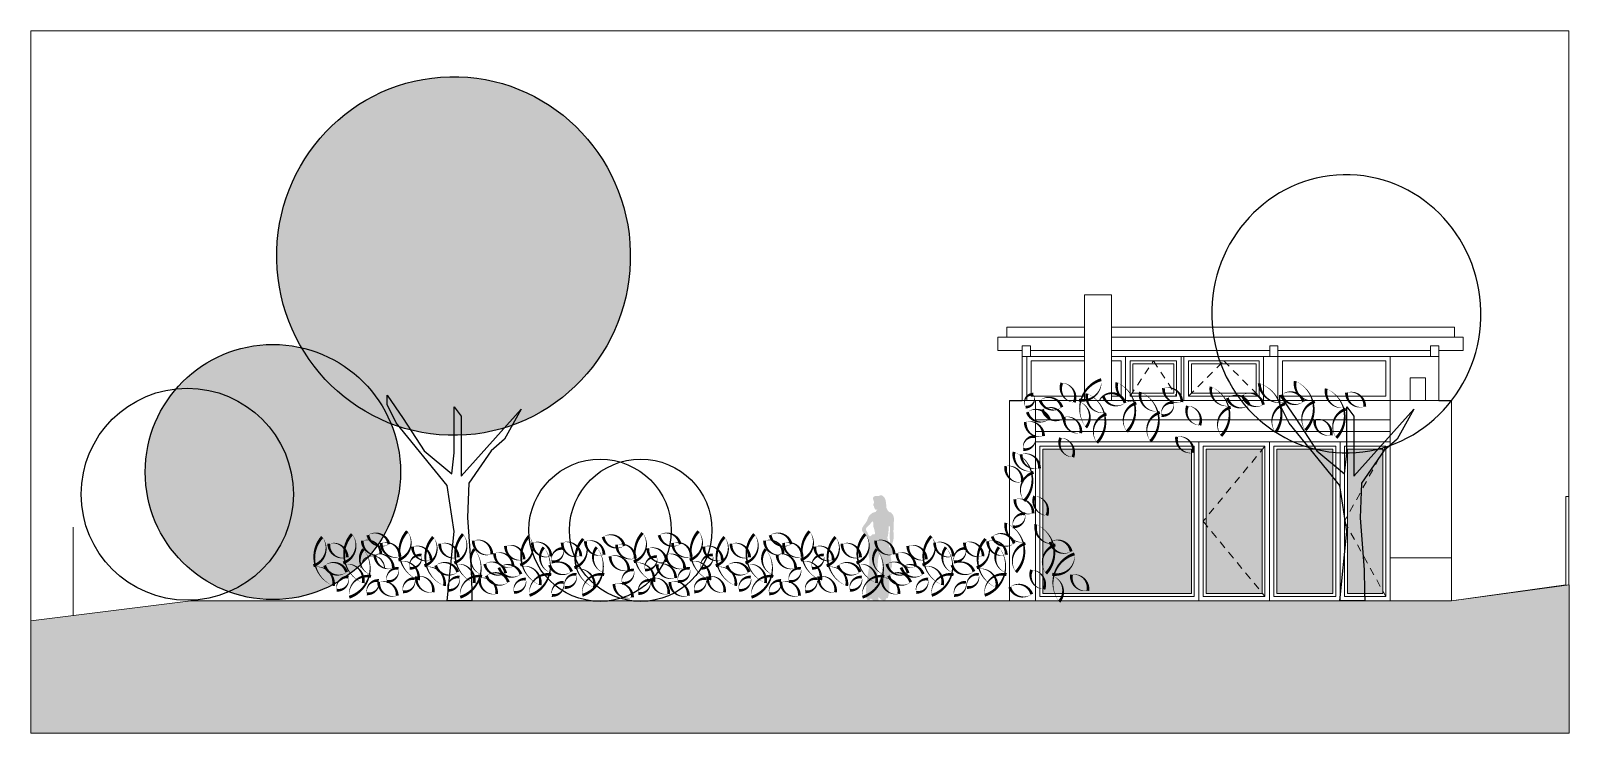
# Model space of a CAD drawing. Header units: metres. Extents: x -183 to 1639, y -350 to 198.
# Drawn here: x 512.44 to 538.56, y -162.21 to -150.28 of the extents above; entities that cross this region are included whole.
import ezdxf

# ---------------------------------------------------------------- set-up
doc = ezdxf.new("R2010")
doc.units = ezdxf.units.M
doc.header["$MEASUREMENT"] = 0
doc.header["$XCLIPFRAME"] = 2
doc.linetypes.add('DASHED', pattern=[19.05, 12.7, -6.35])
doc.layers.add('FLOATINGWINDOWS', color=2, linetype='Continuous', plot=False)
for name, color, linetype in [('okna', 4, 'Continuous'), ('panely', 4, 'Continuous'), ('pohled', 4, 'Continuous'), ('SRAFA', 251, 'Continuous'), ('stafaz', 254, 'Continuous'), ('zariz.predmety', 203, 'Continuous'), ('ZDIVO', 1, 'Continuous')]:
    doc.layers.add(name, color=color, linetype=linetype)
picture_1 = doc.add_image_def('image3.jpg', size_in_pixel=(500, 333))

msp = doc.modelspace()

# ---------------------------------------------------------------- hatches: boundary and pattern name
at = {"layer": 'SRAFA', "linetype": 'Continuous', "lineweight": 0}
for color, points in [(254, [(532.143, -157.385), (529.623, -157.385), (529.623, -159.835), (532.143, -159.835)]), (254, [(533.343, -157.385), (532.393, -157.385), (532.393, -159.835), (533.343, -159.835)]), (254, [(534.543, -157.385), (533.593, -157.385), (533.593, -159.835), (534.543, -159.835)]), (254, [(535.393, -157.385), (534.793, -157.385), (534.793, -159.835), (535.393, -159.835)]), (256, [(538.558, -159.69), (538.558, -162.21), (512.441, -162.21), (512.441, -160.3), (515.158, -159.96), (536.558, -159.96)])]:
    msp.add_hatch(color=color, dxfattribs=at).paths.add_polyline_path(points)
at = {"layer": 'stafaz', "linetype": 'Continuous', "ltscale": 0.001}
h = msp.add_hatch(color=256, dxfattribs=at)
h.paths.add_polyline_path([(526.664, -159.016), (526.667, -159.002), (526.677, -158.986), (526.683, -158.971), (526.687, -158.959), (526.674, -158.947), (526.667, -158.937), (526.662, -158.92), (526.662, -158.907), (526.663, -158.895), (526.648, -158.887), (526.637, -158.875), (526.626, -158.862), (526.615, -158.852), (526.605, -158.842), (526.593, -158.827), (526.582, -158.814), (526.571, -158.798), (526.564, -158.787), (526.558, -158.777), (526.552, -158.767), (526.55, -158.754), (526.55, -158.743), (526.553, -158.733), (526.558, -158.722), (526.561, -158.712), (526.567, -158.702), (526.574, -158.691), (526.583, -158.677), (526.592, -158.666), (526.603, -158.653), (526.611, -158.641), (526.618, -158.63), (526.627, -158.617), (526.634, -158.603), (526.639, -158.593), (526.645, -158.578), (526.65, -158.567), (526.655, -158.554), (526.659, -158.542), (526.666, -158.531), (526.672, -158.52), (526.681, -158.508), (526.693, -158.495), (526.705, -158.486), (526.72, -158.473), (526.733, -158.465), (526.743, -158.461), (526.754, -158.459), (526.764, -158.456), (526.774, -158.453), (526.786, -158.448), (526.793, -158.434), (526.793, -158.424), (526.806, -158.422), (526.813, -158.411), (526.799, -158.41), (526.789, -158.41), (526.778, -158.409), (526.769, -158.399), (526.765, -158.385), (526.758, -158.371), (526.755, -158.359), (526.752, -158.349), (526.744, -158.337), (526.744, -158.327), (526.746, -158.317), (526.751, -158.306), (526.755, -158.295), (526.757, -158.285), (526.745, -158.25), (526.742, -158.238), (526.74, -158.225), (526.74, -158.214), (526.742, -158.204), (526.749, -158.192), (526.76, -158.186), (526.772, -158.183), (526.784, -158.18), (526.798, -158.18), (526.811, -158.18), (526.823, -158.179), (526.834, -158.179), (526.846, -158.174), (526.859, -158.171), (526.874, -158.168), (526.89, -158.171), (526.907, -158.181), (526.918, -158.191), (526.932, -158.205), (526.938, -158.215), (526.946, -158.232), (526.95, -158.244), (526.954, -158.258), (526.956, -158.272), (526.958, -158.285), (526.96, -158.296), (526.961, -158.311), (526.963, -158.327), (526.963, -158.34), (526.964, -158.357), (526.965, -158.372), (526.969, -158.385), (526.974, -158.398), (526.98, -158.411), (526.987, -158.422), (526.996, -158.434), (527.005, -158.444), (527.019, -158.454), (527.034, -158.457), (527.044, -158.461), (527.056, -158.47), (527.057, -158.481), (527.069, -158.489), (527.08, -158.504), (527.085, -158.52), (527.09, -158.534), (527.093, -158.55), (527.096, -158.563), (527.097, -158.576), (527.098, -158.59), (527.095, -158.602), (527.093, -158.612), (527.091, -158.624), (527.09, -158.64), (527.09, -158.654), (527.09, -158.667), (527.09, -158.678), (527.09, -158.689), (527.09, -158.699), (527.09, -158.711), (527.09, -158.728), (527.09, -158.742), (527.087, -158.753), (527.085, -158.766), (527.085, -158.777), (527.085, -158.79), (527.087, -158.802), (527.087, -158.818), (527.089, -158.836), (527.091, -158.847), (527.091, -158.859), (527.091, -158.875), (527.089, -158.893), (527.087, -158.907), (527.085, -158.922), (527.082, -158.934), (527.078, -158.949), (527.075, -158.963), (527.071, -158.975), (527.068, -158.989), (527.065, -159), (527.064, -159.011), (527.059, -159.025), (527.056, -159.036), (527.055, -159.052), (527.055, -159.068), (527.059, -159.078), (527.064, -159.088), (527.069, -159.104), (527.073, -159.117), (527.075, -159.127), (527.07, -159.142), (527.06, -159.158), (527.048, -159.17), (527.038, -159.179), (527.038, -159.193), (527.039, -159.208), (527.039, -159.218), (527.042, -159.233), (527.045, -159.254), (527.048, -159.267), (527.049, -159.277), (527.053, -159.292), (527.056, -159.309), (527.059, -159.331), (527.06, -159.343), (527.061, -159.355), (527.061, -159.366), (527.061, -159.377), (527.058, -159.387), (527.05, -159.404), (527.044, -159.424), (527.04, -159.451), (527.038, -159.464), (527.037, -159.477), (527.036, -159.487), (527.033, -159.498), (527.031, -159.518), (527.029, -159.53), (527.027, -159.544), (527.026, -159.557), (527.024, -159.57), (527.023, -159.581), (527.022, -159.592), (527.02, -159.603), (527.019, -159.613), (527.017, -159.635), (527.018, -159.66), (527.018, -159.674), (527.018, -159.684), (527.018, -159.697), (527.017, -159.711), (527.017, -159.729), (527.016, -159.743), (527.016, -159.754), (527.015, -159.765), (527.014, -159.776), (527.013, -159.788), (527.012, -159.8), (527.012, -159.813), (527.01, -159.832), (527.006, -159.853), (527.004, -159.863), (527, -159.877), (526.996, -159.89), (526.992, -159.91), (526.982, -159.916), (526.971, -159.921), (526.96, -159.92), (526.957, -159.934), (526.95, -159.948), (526.936, -159.954), (526.917, -159.954), (526.906, -159.951), (526.896, -159.948), (526.878, -159.942), (526.865, -159.931), (526.854, -159.918), (526.842, -159.904), (526.831, -159.898), (526.831, -159.91), (526.831, -159.921), (526.829, -159.933), (526.832, -159.943), (526.832, -159.954), (526.82, -159.958), (526.808, -159.958), (526.797, -159.958), (526.784, -159.956), (526.773, -159.955), (526.758, -159.954), (526.743, -159.953), (526.732, -159.945), (526.721, -159.934), (526.707, -159.926), (526.695, -159.926), (526.684, -159.934), (526.681, -159.946), (526.67, -159.947), (526.654, -159.947), (526.644, -159.946), (526.637, -159.935), (526.637, -159.924), (526.624, -159.918), (526.618, -159.906), (526.619, -159.889), (526.619, -159.873), (526.619, -159.86), (526.619, -159.849), (526.62, -159.83), (526.622, -159.816), (526.622, -159.805), (526.622, -159.794), (526.621, -159.772), (526.62, -159.757), (526.623, -159.738), (526.625, -159.72), (526.625, -159.709), (526.625, -159.695), (526.629, -159.674), (526.632, -159.663), (526.636, -159.647), (526.637, -159.632), (526.637, -159.618), (526.638, -159.608), (526.639, -159.598), (526.639, -159.576), (526.64, -159.564), (526.642, -159.552), (526.646, -159.534), (526.65, -159.513), (526.652, -159.502), (526.654, -159.491), (526.656, -159.481), (526.661, -159.46), (526.662, -159.448), (526.664, -159.437), (526.667, -159.426), (526.67, -159.408), (526.671, -159.393), (526.671, -159.383), (526.672, -159.373), (526.674, -159.362), (526.675, -159.344), (526.675, -159.327), (526.676, -159.312), (526.676, -159.299), (526.676, -159.287), (526.676, -159.276), (526.676, -159.266), (526.676, -159.253), (526.674, -159.239), (526.671, -159.225), (526.668, -159.21), (526.666, -159.193), (526.664, -159.178), (526.662, -159.155), (526.659, -159.141), (526.658, -159.126), (526.658, -159.109), (526.658, -159.099), (526.657, -159.084), (526.657, -159.074), (526.657, -159.058), (526.659, -159.047), (526.662, -159.032)])
h.paths.add_polyline_path([(526.848, -159.178), (526.843, -159.19), (526.839, -159.201), (526.836, -159.212), (526.832, -159.223), (526.829, -159.239), (526.826, -159.256), (526.825, -159.27), (526.822, -159.284), (526.822, -159.302), (526.821, -159.314), (526.82, -159.328), (526.819, -159.338), (526.818, -159.355), (526.817, -159.365), (526.816, -159.377), (526.814, -159.39), (526.813, -159.403), (526.813, -159.417), (526.814, -159.428), (526.815, -159.449), (526.815, -159.47), (526.815, -159.486), (526.816, -159.501), (526.819, -159.518), (526.82, -159.531), (526.822, -159.545), (526.824, -159.558), (526.825, -159.569), (526.827, -159.581), (526.828, -159.592), (526.829, -159.604), (526.831, -159.616), (526.832, -159.629), (526.84, -159.617), (526.845, -159.606), (526.852, -159.588), (526.856, -159.574), (526.862, -159.555), (526.865, -159.543), (526.87, -159.525), (526.875, -159.506), (526.881, -159.49), (526.885, -159.478), (526.889, -159.466), (526.896, -159.453), (526.896, -159.439), (526.89, -159.429), (526.886, -159.418), (526.885, -159.407), (526.885, -159.397), (526.894, -159.384), (526.9, -159.372), (526.9, -159.355), (526.898, -159.333), (526.894, -159.309), (526.89, -159.296), (526.886, -159.277), (526.883, -159.265), (526.879, -159.249), (526.873, -159.229), (526.87, -159.216), (526.866, -159.206), (526.862, -159.193), (526.858, -159.183), (526.851, -159.167)], flags=16)
h.paths.add_polyline_path([(527.01, -159.013), (527.011, -159.031), (527.012, -159.041), (527.013, -159.056), (527.024, -159.047), (527.028, -159.034), (527.028, -159.022), (527.028, -159.01), (527.029, -158.998), (527.029, -158.986), (527.029, -158.975), (527.029, -158.963), (527.029, -158.951), (527.029, -158.94), (527.028, -158.925), (527.025, -158.914), (527.022, -158.898), (527.02, -158.887), (527.019, -158.869), (527.019, -158.857), (527.019, -158.842), (527.02, -158.83), (527.021, -158.817), (527.023, -158.805), (527.025, -158.79), (527.026, -158.778), (527.028, -158.767), (527.029, -158.756), (527.029, -158.745), (527.029, -158.734), (527.026, -158.718), (527.023, -158.699), (527.019, -158.688), (527.008, -158.692), (527.004, -158.707), (527.005, -158.718), (527.006, -158.73), (527.006, -158.741), (527.005, -158.756), (527.003, -158.767), (527.001, -158.778), (526.999, -158.791), (526.998, -158.802), (526.997, -158.814), (526.996, -158.825), (526.994, -158.845), (526.991, -158.857), (526.988, -158.87), (526.983, -158.88), (526.981, -158.892), (526.986, -158.905), (526.989, -158.916), (526.996, -158.931), (526.999, -158.942), (527.005, -158.957), (527.009, -158.972), (527.009, -158.99), (527.009, -159.002)], flags=16)
h.paths.add_polyline_path([(526.767, -158.834), (526.77, -158.823), (526.771, -158.811), (526.771, -158.8), (526.769, -158.788), (526.766, -158.775), (526.764, -158.764), (526.76, -158.746), (526.756, -158.733), (526.752, -158.718), (526.748, -158.707), (526.744, -158.693), (526.742, -158.682), (526.742, -158.67), (526.743, -158.656), (526.745, -158.644), (526.744, -158.63), (526.739, -158.619), (526.733, -158.609), (526.705, -158.634), (526.698, -158.645), (526.692, -158.656), (526.682, -158.667), (526.669, -158.679), (526.656, -158.689), (526.642, -158.702), (526.633, -158.714), (526.624, -158.726), (526.618, -158.737), (526.617, -158.75), (526.622, -158.76), (526.629, -158.774), (526.638, -158.787), (526.643, -158.798), (526.647, -158.809), (526.65, -158.819), (526.657, -158.834), (526.667, -158.848), (526.677, -158.858), (526.687, -158.864), (526.698, -158.86), (526.709, -158.85), (526.721, -158.839), (526.732, -158.832), (526.745, -158.83), (526.757, -158.831)], flags=16)
at = {"layer": 'zariz.predmety', "linetype": 'Continuous', "ltscale": 0.001}
h = msp.add_hatch(color=252, dxfattribs=at)
edge = h.paths.add_edge_path()
edge.add_ellipse((519.618, -154.103), major_axis=(-0.065, 3.046), ratio=0.9851, start_angle=0, end_angle=360)
h = msp.add_hatch(color=252, dxfattribs=at)
edge = h.paths.add_edge_path()
edge.add_arc((516.551, -157.773), 2.167, 0, 360)

# ---------------------------------------------------------------- linework, layer by layer
at = {"layer": 'FLOATINGWINDOWS', "linetype": 'Continuous', "lineweight": 0, "flags": 128}
msp.add_lwpolyline([(538.558, -159.69), (538.558, -162.21), (512.441, -162.21), (512.441, -160.3), (515.158, -159.96), (536.558, -159.96)], close=True, dxfattribs=at)
at = {"layer": 'okna', "linetype": 'Continuous', "lineweight": 0}
for p, q in [((529.058, -156.56), (529.058, -159.96)), ((529.058, -156.56), (529.498, -156.56)), ((529.433, -156.56), (536.118, -156.56)), ((529.498, -156.56), (529.498, -159.96)), ((535.518, -156.56), (535.518, -159.96)), ((535.518, -156.56), (535.518, -159.26)), ((536.558, -156.56), (536.118, -156.56)), ((536.558, -156.56), (536.558, -159.96)), ((529.498, -156.885), (535.518, -156.885)), ((535.518, -157.082), (529.498, -157.082)), ((529.498, -157.26), (535.518, -157.26)), ((529.498, -157.26), (529.498, -159.96)), ((538.5, -158.19), (538.5, -159.69)), ((513.158, -160.211), (513.158, -158.711)), ((536.558, -159.231), (535.518, -159.231))]:
    msp.add_line(p, q, dxfattribs=at)
at = {"layer": 'okna', "linetype": 'DASHED', "lineweight": 0, "ltscale": 0.01}
for p, q in [((533.393, -157.335), (532.343, -158.61)), ((535.443, -157.335), (534.743, -158.61)), ((532.343, -158.61), (533.393, -159.885)), ((534.743, -158.61), (535.443, -159.885))]:
    msp.add_line(p, q, dxfattribs=at)
at = {"layer": 'okna', "linetype": 'Continuous', "lineweight": 0}
for points in [[(532.268, -157.26), (529.498, -157.26), (529.498, -159.96), (532.268, -159.96)], [(532.193, -157.335), (529.573, -157.335), (529.573, -159.885), (532.193, -159.885)], [(532.143, -157.385), (529.623, -157.385), (529.623, -159.835), (532.143, -159.835)], [(533.468, -157.26), (532.268, -157.26), (532.268, -159.96), (533.468, -159.96)], [(533.393, -157.335), (532.343, -157.335), (532.343, -159.885), (533.393, -159.885)], [(533.343, -157.385), (532.393, -157.385), (532.393, -159.835), (533.343, -159.835)], [(534.668, -157.26), (533.468, -157.26), (533.468, -159.96), (534.668, -159.96)], [(534.593, -157.335), (533.543, -157.335), (533.543, -159.885), (534.593, -159.885)], [(534.543, -157.385), (533.593, -157.385), (533.593, -159.835), (534.543, -159.835)], [(535.518, -157.26), (534.668, -157.26), (534.668, -159.96), (535.518, -159.96)], [(535.443, -157.335), (534.743, -157.335), (534.743, -159.885), (535.443, -159.885)], [(535.393, -157.385), (534.793, -157.385), (534.793, -159.835), (535.393, -159.835)]]:
    msp.add_lwpolyline(points, close=True, dxfattribs=at)
at = {"layer": 'panely', "linetype": 'Continuous', "lineweight": 0}
for p, q in [((538.55, -158.19), (538.5, -158.19)), ((538.55, -159.69), (538.55, -158.19))]:
    msp.add_line(p, q, dxfattribs=at)
at = {"layer": 'pohled', "lineweight": 0}
for p, q in [((529.498, -157.26), (529.498, -159.96)), ((532.268, -157.26), (532.268, -159.96)), ((533.468, -157.26), (533.468, -159.96)), ((533.468, -157.26), (533.468, -159.96)), ((534.668, -157.26), (534.668, -159.96))]:
    msp.add_line(p, q, dxfattribs=at)
at = {"layer": 'SRAFA', "linetype": 'Continuous', "lineweight": 0}
for p, q in [((530.788, -154.763), (530.328, -154.763)), ((530.328, -154.763), (530.328, -156.56)), ((530.788, -154.763), (530.788, -156.56)), ((529.008, -155.481), (529.008, -155.31)), ((530.328, -155.31), (529.008, -155.31)), ((536.608, -155.31), (530.788, -155.31)), ((536.608, -155.481), (536.608, -155.31)), ((528.858, -155.71), (528.858, -155.481)), ((530.328, -155.481), (528.858, -155.481)), ((536.758, -155.481), (530.788, -155.481)), ((536.758, -155.71), (536.758, -155.481)), ((529.273, -155.71), (528.858, -155.71)), ((529.273, -155.71), (529.273, -156.56)), ((529.348, -155.81), (529.348, -156.56)), ((530.328, -155.71), (529.413, -155.71)), ((533.473, -155.71), (530.788, -155.71)), ((531.968, -155.81), (532.018, -155.81)), ((533.368, -155.81), (533.368, -156.56)), ((533.473, -155.81), (533.368, -155.81)), ((536.203, -155.71), (533.613, -155.71)), ((533.613, -155.81), (533.613, -156.56)), ((535.518, -156.56), (535.518, -155.81)), ((535.518, -155.81), (535.518, -156.56)), ((535.518, -155.81), (536.203, -155.81)), ((536.758, -155.71), (536.343, -155.71)), ((536.343, -155.71), (536.343, -156.56)), ((535.858, -156.172), (536.118, -156.172)), ((535.858, -156.56), (535.858, -156.172)), ((536.118, -156.56), (536.118, -156.172))]:
    msp.add_line(p, q, dxfattribs=at)
at = {"layer": 'SRAFA', "linetype": 'DASHED', "lineweight": 0, "ltscale": 0.01}
for p, q in [((531.102, -156.485), (531.498, -155.885)), ((531.498, -155.885), (531.893, -156.485)), ((532.093, -156.485), (532.693, -155.885)), ((532.693, -155.885), (533.293, -156.485))]:
    msp.add_line(p, q, dxfattribs=at)
at = {"layer": 'SRAFA', "linetype": 'Continuous', "lineweight": 0}
for points in [[(529.413, -155.63), (529.273, -155.63), (529.273, -155.81), (529.413, -155.81)], [(533.613, -155.63), (533.473, -155.63), (533.473, -155.81), (533.613, -155.81)], [(536.343, -155.63), (536.203, -155.63), (536.203, -155.81), (536.343, -155.81)], [(531.027, -155.81), (531.968, -155.81), (531.968, -156.56), (531.027, -156.56)], [(531.102, -155.885), (531.893, -155.885), (531.893, -156.485), (531.102, -156.485)], [(533.368, -155.81), (532.018, -155.81), (532.018, -156.56), (533.368, -156.56)], [(533.293, -155.885), (532.093, -155.885), (532.093, -156.485), (533.293, -156.485)], [(535.518, -155.81), (533.613, -155.81), (533.613, -156.56), (535.518, -156.56)], [(535.443, -155.885), (533.688, -155.885), (533.688, -156.485), (535.443, -156.485)], [(531.152, -155.935), (531.843, -155.935), (531.843, -156.435), (531.152, -156.435)], [(533.243, -155.935), (532.143, -155.935), (532.143, -156.435), (533.243, -156.435)]]:
    msp.add_lwpolyline(points, close=True, dxfattribs=at)
for points in [[(530.328, -155.81), (529.348, -155.81), (529.348, -156.56), (531.027, -156.56), (531.027, -155.81), (530.788, -155.81)], [(530.328, -155.885), (529.423, -155.885), (529.423, -156.485), (530.328, -156.485)], [(530.788, -156.485), (530.952, -156.485), (530.952, -155.885), (530.788, -155.885)]]:
    msp.add_lwpolyline(points, dxfattribs=at)
at = {"layer": 'stafaz', "linetype": 'Continuous', "lineweight": 0}
msp.add_arc((518.243, -159.397), 0.2, 0, 180, dxfattribs=at)
at = {"layer": 'zariz.predmety', "color": 253, "linetype": 'Continuous', "ltscale": 0.001}
for points in [[(530.613, -156.203, 0, 0, -0.520567), (530.613, -156.203, 0, 0.05, -0.520567), (530.235, -156.547, 0, 0.05, -0.520567), (530.242, -156.578, 0, 0.05, -0.520567), (530.353, -157.014, 0, 0.05, -0.520567), (530.613, -156.203, 0.05, 0.05, 0)], [(529.459, -156.451, 0, 0, -0.520567), (529.459, -156.451, 0, 0.05, -0.613697), (529.33, -156.669, 0, 0.05, -0.613697), (529.459, -156.451, 0.05, 0.05, 0)], [(530.154, -156.588, 0, 0, -0.520567), (530.154, -156.588, 0, 0.05, -0.520567), (529.945, -156.259, 0, 0.05, -0.520567), (530.154, -156.588, 0.05, 0.05, 0)], [(530.541, -157.274, 0, 0, -0.520567), (530.541, -157.274, 0, 0.05, -0.520567), (530.702, -156.789, 0, 0.05, -0.520567), (530.681, -156.765, 0, 0.05, -0.520567), (530.371, -156.439, 0, 0.05, -0.520567), (530.541, -157.274, 0.05, 0.05, 0)], [(531.049, -157.086, 0, 0, -0.520567), (531.049, -157.086, 0, 0.05, -0.520567), (531.209, -156.601, 0, 0.05, -0.520567), (531.188, -156.577, 0, 0.05, -0.520567), (530.878, -156.251, 0, 0.05, -0.520567), (531.049, -157.086, 0.05, 0.05, 0)], [(531.449, -157.248, 0, 0, -0.520567), (531.449, -157.248, 0, 0.05, -0.520567), (531.609, -156.763, 0, 0.05, -0.520567), (531.588, -156.739, 0, 0.05, -0.520567), (531.278, -156.413, 0, 0.05, -0.520567), (531.449, -157.248, 0.05, 0.05, 0)], [(531.671, -156.348, 0, 0, -0.520567), (531.671, -156.348, 0, 0.05, -0.520567), (531.98, -156.585, 0, 0.05, -0.520567), (531.671, -156.348, 0.05, 0.05, 0)], [(532.649, -157.158, 0, 0, -0.520567), (532.649, -157.158, 0, 0.05, -0.520567), (532.81, -156.673, 0, 0.05, -0.520567), (532.789, -156.649, 0, 0.05, -0.520567), (532.478, -156.323, 0, 0.05, -0.520567), (532.649, -157.158, 0.05, 0.05, 0)], [(533.013, -156.466, 0, 0, -0.520567), (533.013, -156.466, 0, 0.05, -0.520567), (533.366, -156.629, 0, 0.05, -0.520567), (533.013, -156.466, 0.05, 0.05, 0)], [(533.572, -157.1, 0, 0, -0.520567), (533.572, -157.1, 0, 0.05, -0.520567), (533.732, -156.615, 0, 0.05, -0.520567), (533.711, -156.592, 0, 0.05, -0.443787), (533.296, -156.266, 0, 0.05, -0.504519), (533.572, -157.1, 0.05, 0.05, 0)], [(534.047, -156.577, 0, 0, -0.520567), (534.047, -156.577, 0, 0.05, -0.520567), (533.677, -156.458, 0, 0.05, -0.520567), (534.047, -156.577, 0.05, 0.05, 0)], [(534.079, -157.062, 0, 0, -0.520567), (534.079, -157.062, 0, 0.05, -0.520567), (534.239, -156.577, 0, 0.05, -0.520567), (534.218, -156.554, 0, 0.05, -0.520567), (533.908, -156.228, 0, 0.05, -0.520567), (534.079, -157.062, 0.05, 0.05, 0)], [(534.605, -157.191, 0, 0, -0.520567), (534.605, -157.191, 0, 0.05, -0.520567), (534.765, -156.706, 0, 0.05, -0.520567), (534.744, -156.682, 0, 0.05, -0.520567), (534.434, -156.356, 0, 0.05, -0.520567), (534.605, -157.191, 0.05, 0.05, 0)], [(535.086, -156.661, 0, 0, -0.520567), (535.086, -156.661, 0, 0.05, -0.520567), (534.777, -156.425, 0, 0.05, -0.520567), (535.086, -156.661, 0.05, 0.05, 0)], [(529.73, -156.875, 0, 0, -0.520567), (529.73, -156.875, 0, 0.05, -0.520567), (529.359, -156.756, 0, 0.05, -0.520567), (529.73, -156.875, 0.05, 0.05, 0)], [(529.946, -156.671, 0, 0, -0.520567), (529.946, -156.671, 0, 0.05, -0.520567), (529.575, -156.553, 0, 0.05, -0.520567), (529.946, -156.671, 0.05, 0.05, 0)], [(529.618, -156.707, 0, 0, -0.520567), (529.618, -156.707, 0, 0.05, -0.520567), (529.971, -156.87, 0, 0.05, -0.520567), (529.618, -156.707, 0.05, 0.05, 0)], [(531.842, -156.594, 0, 0, -0.520567), (531.842, -156.594, 0, 0.05, -0.520567), (531.638, -156.812, 0, 0.05, -0.520567), (531.842, -156.594, 0.05, 0.05, 0)], [(532.286, -156.978, 0, 0, -0.520567), (532.286, -156.978, 0, 0.05, -0.520567), (532.078, -156.65, 0, 0.05, -0.520567), (532.286, -156.978, 0.05, 0.05, 0)], [(533.125, -156.634, 0, 0, -0.520567), (533.125, -156.634, 0, 0.05, -0.520567), (532.754, -156.516, 0, 0.05, -0.520567), (533.125, -156.634, 0.05, 0.05, 0)], [(529.325, -156.925, 0, 0, -0.520567), (529.325, -156.925, 0, 0.05, -0.520567), (529.633, -157.162, 0, 0.05, -0.520567), (529.325, -156.925, 0.05, 0.05, 0)], [(529.987, -156.838, 0, 0, -0.520567), (529.987, -156.838, 0, 0.05, -0.520567), (530.264, -157.111, 0, 0.05, -0.520567), (529.987, -156.838, 0.05, 0.05, 0)], [(534.239, -156.877, 0, 0, -0.520567), (534.239, -156.877, 0, 0.05, -0.520567), (534.517, -157.149, 0, 0.05, -0.520567), (534.239, -156.877, 0.05, 0.05, 0)], [(529.496, -157.171, 0, 0, -0.520567), (529.496, -157.171, 0, 0.05, -0.520567), (529.291, -157.389, 0, 0.05, -0.520567), (529.496, -157.171, 0.05, 0.05, 0)], [(530.131, -157.52, 0, 0, -0.520567), (530.131, -157.52, 0, 0.05, -0.520567), (529.923, -157.192, 0, 0.05, -0.520567), (530.131, -157.52, 0.05, 0.05, 0)], [(531.894, -157.173, 0, 0, -0.520567), (531.894, -157.173, 0, 0.05, -0.520567), (532.172, -157.446, 0, 0.05, -0.520567), (531.894, -157.173, 0.05, 0.05, 0)], [(529.303, -158.265, 0, 0, -0.520567), (529.303, -158.265, 0, 0.05, -0.520567), (529.464, -157.78, 0, 0.05, -0.520567), (529.443, -157.757, 0, 0.05, -0.520567), (529.133, -157.431, 0, 0.05, -0.520567), (529.303, -158.265, 0.05, 0.05, 0)], [(529.564, -157.708, 0, 0, -0.520567), (529.564, -157.708, 0, 0.05, -0.520567), (529.256, -157.472, 0, 0.05, -0.520567), (529.564, -157.708, 0.05, 0.05, 0)], [(528.992, -157.672, 0, 0, -0.520567), (528.992, -157.672, 0, 0.05, -0.520567), (529.269, -157.945, 0, 0.05, -0.520567), (528.992, -157.672, 0.05, 0.05, 0)], [(529.148, -158.238, 0, 0, -0.520567), (529.148, -158.238, 0, 0.05, -0.520567), (529.456, -158.475, 0, 0.05, -0.520567), (529.148, -158.238, 0.05, 0.05, 0)], [(529.69, -158.511, 0, 0, -0.520567), (529.69, -158.511, 0, 0.05, -0.520567), (529.482, -158.182, 0, 0.05, -0.520567), (529.69, -158.511, 0.05, 0.05, 0)], [(529.319, -158.484, 0, 0, -0.520567), (529.319, -158.484, 0, 0.05, -0.520567), (529.114, -158.702, 0, 0.05, -0.520567), (529.319, -158.484, 0.05, 0.05, 0)], [(518.521, -158.999, 0, 0, -0.520567), (518.521, -158.999, 0, 0.05, -0.520567), (518.164, -158.844, 0, 0.05, -0.520567), (518.521, -158.999, 0.05, 0.05, 0)], [(518.832, -158.778, 0, 0, -0.520567), (518.832, -158.778, 0, 0.05, -0.520567), (518.682, -159.266, 0, 0.05, -0.520567), (518.704, -159.289, 0, 0.05, -0.520567), (519.021, -159.609, 0, 0.05, -0.520567), (518.832, -158.778, 0.05, 0.05, 0)], [(522.827, -158.807, 0, 0, -0.520567), (522.827, -158.807, 0, 0.05, -0.520567), (522.677, -159.295, 0, 0.05, -0.520567), (522.699, -159.318, 0, 0.05, -0.520567), (523.016, -159.638, 0, 0.05, -0.520567), (522.827, -158.807, 0.05, 0.05, 0)], [(523.465, -158.999, 0, 0, -0.520567), (523.465, -158.999, 0, 0.05, -0.520567), (523.109, -158.844, 0, 0.05, -0.520567), (523.465, -158.999, 0.05, 0.05, 0)], [(523.777, -158.778, 0, 0, -0.520567), (523.777, -158.778, 0, 0.05, -0.520567), (523.627, -159.266, 0, 0.05, -0.520567), (523.649, -159.289, 0, 0.05, -0.520567), (523.966, -159.609, 0, 0.05, -0.520567), (523.777, -158.778, 0.05, 0.05, 0)], [(525.35, -158.999, 0, 0, -0.520567), (525.35, -158.999, 0, 0.05, -0.520567), (524.993, -158.844, 0, 0.05, -0.520567), (525.35, -158.999, 0.05, 0.05, 0)], [(525.661, -158.778, 0, 0, -0.520567), (525.661, -158.778, 0, 0.05, -0.520567), (525.512, -159.266, 0, 0.05, -0.520567), (525.533, -159.289, 0, 0.05, -0.520567), (525.85, -159.609, 0, 0.05, -0.520567), (525.661, -158.778, 0.05, 0.05, 0)], [(529.166, -159.472, 0, 0, -0.520567), (529.166, -159.472, 0, 0.05, -0.520567), (529.326, -158.987, 0, 0.05, -0.520567), (529.305, -158.963, 0, 0.05, -0.520567), (528.995, -158.637, 0, 0.05, -0.520567), (529.166, -159.472, 0.05, 0.05, 0)], [(529.675, -159.496, 0, 0, -0.520567), (529.675, -159.496, 0, 0.05, -0.520567), (529.835, -159.011, 0, 0.05, -0.520567), (529.814, -158.987, 0, 0.05, -0.520567), (529.504, -158.661, 0, 0.05, -0.520567), (529.675, -159.496, 0.05, 0.05, 0)], [(517.388, -158.876, 0, 0, -0.520567), (517.388, -158.876, 0, 0.05, -0.520567), (517.238, -159.364, 0, 0.05, -0.520567), (517.26, -159.388, 0, 0.05, -0.520567), (517.577, -159.707, 0, 0.05, -0.520567), (517.388, -158.876, 0.05, 0.05, 0)], [(517.499, -158.992, 0, 0, -0.520567), (517.499, -158.992, 0, 0.05, -0.520567), (517.812, -159.222, 0, 0.05, -0.520567), (517.499, -158.992, 0.05, 0.05, 0)], [(517.894, -158.827, 0, 0, -0.520567), (517.894, -158.827, 0, 0.05, -0.520567), (517.745, -159.316, 0, 0.05, -0.520567), (517.766, -159.339, 0, 0.05, -0.520567), (518.083, -159.658, 0, 0.05, -0.520567), (517.894, -158.827, 0.05, 0.05, 0)], [(518.069, -158.939, 0, 0, -0.520567), (518.069, -158.939, 0, 0.05, -0.520567), (518.383, -159.169, 0, 0.05, -0.520567), (518.069, -158.939, 0.05, 0.05, 0)], [(518.392, -158.98, 0, 0, -0.520567), (518.392, -158.98, 0, 0.05, -0.520567), (518.706, -159.21, 0, 0.05, -0.520567), (518.392, -158.98, 0.05, 0.05, 0)], [(518.921, -159.041, 0, 0, -0.520567), (518.921, -159.041, 0, 0.05, -0.520567), (519.235, -159.271, 0, 0.05, -0.520567), (518.921, -159.041, 0.05, 0.05, 0)], [(519.273, -158.876, 0, 0, -0.520567), (519.273, -158.876, 0, 0.05, -0.520567), (519.123, -159.364, 0, 0.05, -0.520567), (519.144, -159.388, 0, 0.05, -0.520567), (519.462, -159.707, 0, 0.05, -0.520567), (519.273, -158.876, 0.05, 0.05, 0)], [(519.383, -158.992, 0, 0, -0.520567), (519.383, -158.992, 0, 0.05, -0.520567), (519.697, -159.222, 0, 0.05, -0.520567), (519.383, -158.992, 0.05, 0.05, 0)], [(519.779, -158.827, 0, 0, -0.520567), (519.779, -158.827, 0, 0.05, -0.520567), (519.629, -159.316, 0, 0.05, -0.520567), (519.651, -159.339, 0, 0.05, -0.520567), (519.968, -159.658, 0, 0.05, -0.520567), (519.779, -158.827, 0.05, 0.05, 0)], [(519.953, -158.939, 0, 0, -0.520567), (519.953, -158.939, 0, 0.05, -0.520567), (520.267, -159.169, 0, 0.05, -0.520567), (519.953, -158.939, 0.05, 0.05, 0)], [(520.5, -159.028, 0, 0, -0.520567), (520.5, -159.028, 0, 0.05, -0.520567), (520.814, -159.257, 0, 0.05, -0.520567), (520.5, -159.028, 0.05, 0.05, 0)], [(520.899, -158.862, 0, 0, -0.520567), (520.899, -158.862, 0, 0.05, -0.520567), (520.749, -159.351, 0, 0.05, -0.520567), (520.771, -159.374, 0, 0.05, -0.520567), (521.088, -159.693, 0, 0.05, -0.520567), (520.899, -158.862, 0.05, 0.05, 0)], [(520.907, -159.869, 0, 0, -0.520567), (520.907, -159.869, 0, 0.05, -0.520567), (521.277, -159.516, 0, 0.05, -0.520567), (521.269, -159.486, 0, 0.05, -0.520567), (521.149, -159.052, 0, 0.05, -0.520567), (520.907, -159.869, 0.05, 0.05, 0)], [(520.956, -158.974, 0, 0, -0.520567), (520.956, -158.974, 0, 0.05, -0.520567), (521.27, -159.204, 0, 0.05, -0.520567), (520.956, -158.974, 0.05, 0.05, 0)], [(521.284, -159.295, 0, 0, -0.520567), (521.284, -159.295, 0, 0.05, -0.520567), (521.484, -159.072, 0, 0.05, -0.520567), (521.284, -159.295, 0.05, 0.05, 0)], [(521.463, -158.972, 0, 0, -0.520567), (521.463, -158.972, 0, 0.05, -0.520567), (521.777, -159.202, 0, 0.05, -0.520567), (521.463, -158.972, 0.05, 0.05, 0)], [(521.819, -158.908, 0, 0, -0.520567), (521.819, -158.908, 0, 0.05, -0.520567), (521.669, -159.397, 0, 0.05, -0.520567), (521.691, -159.42, 0, 0.05, -0.520567), (522.008, -159.739, 0, 0.05, -0.520567), (521.819, -158.908, 0.05, 0.05, 0)], [(521.805, -159.867, 0, 0, -0.520567), (521.805, -159.867, 0, 0.05, -0.520567), (522.175, -159.515, 0, 0.05, -0.520567), (522.168, -159.484, 0, 0.05, -0.520567), (522.048, -159.05, 0, 0.05, -0.520567), (521.805, -159.867, 0.05, 0.05, 0)], [(521.857, -158.949, 0, 0, -0.520567), (521.857, -158.949, 0, 0.05, -0.520567), (522.171, -159.179, 0, 0.05, -0.520567), (521.857, -158.949, 0.05, 0.05, 0)], [(522.516, -159.028, 0, 0, -0.520567), (522.516, -159.028, 0, 0.05, -0.520567), (522.159, -158.873, 0, 0.05, -0.520567), (522.516, -159.028, 0.05, 0.05, 0)], [(522.387, -159.009, 0, 0, -0.520567), (522.387, -159.009, 0, 0.05, -0.520567), (522.701, -159.239, 0, 0.05, -0.520567), (522.387, -159.009, 0.05, 0.05, 0)], [(522.916, -159.071, 0, 0, -0.520567), (522.916, -159.071, 0, 0.05, -0.520567), (523.23, -159.3, 0, 0.05, -0.520567), (522.916, -159.071, 0.05, 0.05, 0)], [(523.337, -158.98, 0, 0, -0.520567), (523.337, -158.98, 0, 0.05, -0.520567), (523.651, -159.21, 0, 0.05, -0.520567), (523.337, -158.98, 0.05, 0.05, 0)], [(523.866, -159.041, 0, 0, -0.520567), (523.866, -159.041, 0, 0.05, -0.520567), (524.18, -159.271, 0, 0.05, -0.520567), (523.866, -159.041, 0.05, 0.05, 0)], [(524.217, -158.876, 0, 0, -0.520567), (524.217, -158.876, 0, 0.05, -0.520567), (524.068, -159.364, 0, 0.05, -0.520567), (524.089, -159.388, 0, 0.05, -0.520567), (524.406, -159.707, 0, 0.05, -0.520567), (524.217, -158.876, 0.05, 0.05, 0)], [(524.328, -158.992, 0, 0, -0.520567), (524.328, -158.992, 0, 0.05, -0.520567), (524.642, -159.222, 0, 0.05, -0.520567), (524.328, -158.992, 0.05, 0.05, 0)], [(524.724, -158.827, 0, 0, -0.520567), (524.724, -158.827, 0, 0.05, -0.520567), (524.574, -159.316, 0, 0.05, -0.520567), (524.595, -159.339, 0, 0.05, -0.520567), (524.913, -159.658, 0, 0.05, -0.520567), (524.724, -158.827, 0.05, 0.05, 0)], [(524.898, -158.939, 0, 0, -0.520567), (524.898, -158.939, 0, 0.05, -0.520567), (525.212, -159.169, 0, 0.05, -0.520567), (524.898, -158.939, 0.05, 0.05, 0)], [(525.222, -158.98, 0, 0, -0.520567), (525.222, -158.98, 0, 0.05, -0.520567), (525.535, -159.21, 0, 0.05, -0.520567), (525.222, -158.98, 0.05, 0.05, 0)], [(525.75, -159.041, 0, 0, -0.520567), (525.75, -159.041, 0, 0.05, -0.520567), (526.064, -159.271, 0, 0.05, -0.520567), (525.75, -159.041, 0.05, 0.05, 0)], [(526.102, -158.876, 0, 0, -0.520567), (526.102, -158.876, 0, 0.05, -0.520567), (525.952, -159.364, 0, 0.05, -0.520567), (525.974, -159.388, 0, 0.05, -0.520567), (526.291, -159.707, 0, 0.05, -0.520567), (526.102, -158.876, 0.05, 0.05, 0)], [(526.212, -158.992, 0, 0, -0.520567), (526.212, -158.992, 0, 0.05, -0.520567), (526.526, -159.222, 0, 0.05, -0.520567), (526.212, -158.992, 0.05, 0.05, 0)], [(526.608, -158.827, 0, 0, -0.520567), (526.608, -158.827, 0, 0.05, -0.520567), (526.458, -159.316, 0, 0.05, -0.520567), (526.48, -159.339, 0, 0.05, -0.520567), (526.797, -159.658, 0, 0.05, -0.520567), (526.608, -158.827, 0.05, 0.05, 0)], [(526.783, -158.939, 0, 0, -0.520567), (526.783, -158.939, 0, 0.05, -0.520567), (527.096, -159.169, 0, 0.05, -0.520567), (526.783, -158.939, 0.05, 0.05, 0)], [(527.33, -159.028, 0, 0, -0.520567), (527.33, -159.028, 0, 0.05, -0.520567), (527.643, -159.257, 0, 0.05, -0.520567), (527.33, -159.028, 0.05, 0.05, 0)], [(527.728, -158.862, 0, 0, -0.520567), (527.728, -158.862, 0, 0.05, -0.520567), (527.579, -159.351, 0, 0.05, -0.520567), (527.6, -159.374, 0, 0.05, -0.520567), (527.917, -159.693, 0, 0.05, -0.520567), (527.728, -158.862, 0.05, 0.05, 0)], [(527.736, -159.869, 0, 0, -0.520567), (527.736, -159.869, 0, 0.05, -0.520567), (528.106, -159.516, 0, 0.05, -0.520567), (528.099, -159.486, 0, 0.05, -0.520567), (527.978, -159.052, 0, 0.05, -0.520567), (527.736, -159.869, 0.05, 0.05, 0)], [(527.785, -158.974, 0, 0, -0.520567), (527.785, -158.974, 0, 0.05, -0.520567), (528.099, -159.204, 0, 0.05, -0.520567), (527.785, -158.974, 0.05, 0.05, 0)], [(528.113, -159.295, 0, 0, -0.520567), (528.113, -159.295, 0, 0.05, -0.520567), (528.313, -159.072, 0, 0.05, -0.520567), (528.113, -159.295, 0.05, 0.05, 0)], [(528.292, -158.972, 0, 0, -0.520567), (528.292, -158.972, 0, 0.05, -0.520567), (528.606, -159.202, 0, 0.05, -0.520567), (528.292, -158.972, 0.05, 0.05, 0)], [(528.649, -158.908, 0, 0, -0.520567), (528.649, -158.908, 0, 0.05, -0.520567), (528.499, -159.397, 0, 0.05, -0.520567), (528.52, -159.42, 0, 0.05, -0.520567), (528.837, -159.739, 0, 0.05, -0.520567), (528.649, -158.908, 0.05, 0.05, 0)], [(528.635, -159.867, 0, 0, -0.520567), (528.635, -159.867, 0, 0.05, -0.520567), (529.004, -159.515, 0, 0.05, -0.520567), (528.997, -159.484, 0, 0.05, -0.520567), (528.877, -159.05, 0, 0.05, -0.520567), (528.635, -159.867, 0.05, 0.05, 0)], [(528.686, -158.949, 0, 0, -0.520567), (528.686, -158.949, 0, 0.05, -0.520567), (529, -159.179, 0, 0.05, -0.520567), (528.686, -158.949, 0.05, 0.05, 0)], [(529.134, -158.986, 0, 0, -0.520567), (529.134, -158.986, 0, 0.05, -0.520567), (528.763, -158.867, 0, 0.05, -0.520567), (529.134, -158.986, 0.05, 0.05, 0)], [(529.748, -158.96, 0, 0, -0.520567), (529.748, -158.96, 0, 0.05, -0.520567), (530.101, -159.123, 0, 0.05, -0.520567), (529.748, -158.96, 0.05, 0.05, 0)], [(517.43, -159.361, 0, 0, -0.520567), (517.43, -159.361, 0, 0.05, -0.520567), (517.803, -159.472, 0, 0.05, -0.520567), (517.43, -159.361, 0.05, 0.05, 0)], [(517.847, -159.9, 0, 0, -0.520567), (517.847, -159.9, 0, 0.05, -0.520567), (518.216, -159.547, 0, 0.05, -0.520567), (518.209, -159.516, 0, 0.05, -0.520567), (518.089, -159.083, 0, 0.05, -0.520567), (517.847, -159.9, 0.05, 0.05, 0)], [(518.282, -159.176, 0, 0, -0.520567), (518.282, -159.176, 0, 0.05, -0.520567), (518.595, -159.406, 0, 0.05, -0.520567), (518.282, -159.176, 0.05, 0.05, 0)], [(518.874, -159.406, 0, 0, -0.520567), (518.874, -159.406, 0, 0.05, -0.520567), (519.074, -159.183, 0, 0.05, -0.520567), (518.874, -159.406, 0.05, 0.05, 0)], [(519.315, -159.361, 0, 0, -0.520567), (519.315, -159.361, 0, 0.05, -0.520567), (519.688, -159.472, 0, 0.05, -0.520567), (519.315, -159.361, 0.05, 0.05, 0)], [(519.731, -159.9, 0, 0, -0.520567), (519.731, -159.9, 0, 0.05, -0.520567), (520.101, -159.547, 0, 0.05, -0.520567), (520.093, -159.516, 0, 0.05, -0.520567), (519.973, -159.083, 0, 0.05, -0.520567), (519.731, -159.9, 0.05, 0.05, 0)], [(520.503, -159.491, 0, 0, -0.520567), (520.503, -159.491, 0, 0.05, -0.520567), (520.147, -159.335, 0, 0.05, -0.520567), (520.503, -159.491, 0.05, 0.05, 0)], [(520.314, -159.153, 0, 0, -0.520567), (520.314, -159.153, 0, 0.05, -0.520567), (520.628, -159.383, 0, 0.05, -0.520567), (520.314, -159.153, 0.05, 0.05, 0)], [(521.249, -159.353, 0, 0, -0.520567), (521.249, -159.353, 0, 0.05, -0.520567), (521.622, -159.463, 0, 0.05, -0.520567), (521.249, -159.353, 0.05, 0.05, 0)], [(522.277, -159.205, 0, 0, -0.520567), (522.277, -159.205, 0, 0.05, -0.520567), (522.591, -159.435, 0, 0.05, -0.520567), (522.277, -159.205, 0.05, 0.05, 0)], [(522.869, -159.435, 0, 0, -0.520567), (522.869, -159.435, 0, 0.05, -0.520567), (523.069, -159.212, 0, 0.05, -0.520567), (522.869, -159.435, 0.05, 0.05, 0)], [(523.074, -159.343, 0, 0, -0.520567), (523.074, -159.343, 0, 0.05, -0.520567), (523.388, -159.573, 0, 0.05, -0.520567), (523.074, -159.343, 0.05, 0.05, 0)], [(523.226, -159.176, 0, 0, -0.520567), (523.226, -159.176, 0, 0.05, -0.520567), (523.54, -159.406, 0, 0.05, -0.520567), (523.226, -159.176, 0.05, 0.05, 0)], [(523.819, -159.406, 0, 0, -0.520567), (523.819, -159.406, 0, 0.05, -0.520567), (524.018, -159.183, 0, 0.05, -0.520567), (523.819, -159.406, 0.05, 0.05, 0)], [(524.26, -159.361, 0, 0, -0.520567), (524.26, -159.361, 0, 0.05, -0.520567), (524.633, -159.472, 0, 0.05, -0.520567), (524.26, -159.361, 0.05, 0.05, 0)], [(524.676, -159.9, 0, 0, -0.520567), (524.676, -159.9, 0, 0.05, -0.520567), (525.046, -159.547, 0, 0.05, -0.520567), (525.038, -159.516, 0, 0.05, -0.520567), (524.918, -159.083, 0, 0.05, -0.520567), (524.676, -159.9, 0.05, 0.05, 0)], [(525.111, -159.176, 0, 0, -0.520567), (525.111, -159.176, 0, 0.05, -0.520567), (525.425, -159.406, 0, 0.05, -0.520567), (525.111, -159.176, 0.05, 0.05, 0)], [(525.703, -159.406, 0, 0, -0.520567), (525.703, -159.406, 0, 0.05, -0.520567), (525.903, -159.183, 0, 0.05, -0.520567), (525.703, -159.406, 0.05, 0.05, 0)], [(526.144, -159.361, 0, 0, -0.520567), (526.144, -159.361, 0, 0.05, -0.520567), (526.517, -159.472, 0, 0.05, -0.520567), (526.144, -159.361, 0.05, 0.05, 0)], [(526.56, -159.9, 0, 0, -0.520567), (526.56, -159.9, 0, 0.05, -0.520567), (526.93, -159.547, 0, 0.05, -0.520567), (526.922, -159.516, 0, 0.05, -0.520567), (526.802, -159.083, 0, 0.05, -0.520567), (526.56, -159.9, 0.05, 0.05, 0)], [(527.333, -159.491, 0, 0, -0.520567), (527.333, -159.491, 0, 0.05, -0.520567), (526.976, -159.335, 0, 0.05, -0.520567), (527.333, -159.491, 0.05, 0.05, 0)], [(527.144, -159.153, 0, 0, -0.520567), (527.144, -159.153, 0, 0.05, -0.520567), (527.457, -159.383, 0, 0.05, -0.520567), (527.144, -159.153, 0.05, 0.05, 0)], [(528.079, -159.353, 0, 0, -0.520567), (528.079, -159.353, 0, 0.05, -0.520567), (528.452, -159.463, 0, 0.05, -0.520567), (528.079, -159.353, 0.05, 0.05, 0)], [(530.159, -159.163, 0, 0, -0.520567), (530.159, -159.163, 0, 0.05, -0.520567), (529.782, -159.507, 0, 0.05, -0.520567), (529.789, -159.538, 0, 0.05, -0.520567), (529.899, -159.975, 0, 0.05, -0.520567), (530.159, -159.163, 0.05, 0.05, 0)], [(517.635, -159.78, 0, 0, -0.520567), (517.635, -159.78, 0, 0.05, -0.520567), (517.834, -159.558, 0, 0.05, -0.520567), (517.635, -159.78, 0.05, 0.05, 0)], [(518.484, -159.631, 0, 0, -0.520567), (518.484, -159.631, 0, 0.05, -0.520567), (518.684, -159.409, 0, 0.05, -0.520567), (518.484, -159.631, 0.05, 0.05, 0)], [(518.76, -159.806, 0, 0, -0.520567), (518.76, -159.806, 0, 0.05, -0.520567), (518.96, -159.584, 0, 0.05, -0.520567), (518.76, -159.806, 0.05, 0.05, 0)], [(519.273, -159.815, 0, 0, -0.520567), (519.273, -159.815, 0, 0.05, -0.520567), (518.99, -159.548, 0, 0.05, -0.520567), (519.273, -159.815, 0.05, 0.05, 0)], [(519.519, -159.78, 0, 0, -0.520567), (519.519, -159.78, 0, 0.05, -0.520567), (519.719, -159.558, 0, 0.05, -0.520567), (519.519, -159.78, 0.05, 0.05, 0)], [(520.346, -159.843, 0, 0, -0.520567), (520.346, -159.843, 0, 0.05, -0.520567), (520.063, -159.576, 0, 0.05, -0.520567), (520.346, -159.843, 0.05, 0.05, 0)], [(520.176, -159.534, 0, 0, -0.520567), (520.176, -159.534, 0, 0.05, -0.520567), (520.549, -159.644, 0, 0.05, -0.520567), (520.176, -159.534, 0.05, 0.05, 0)], [(520.388, -159.396, 0, 0, -0.520567), (520.388, -159.396, 0, 0.05, -0.520567), (520.761, -159.507, 0, 0.05, -0.520567), (520.388, -159.396, 0.05, 0.05, 0)], [(520.644, -159.815, 0, 0, -0.520567), (520.644, -159.815, 0, 0.05, -0.520567), (520.844, -159.593, 0, 0.05, -0.520567), (520.644, -159.815, 0.05, 0.05, 0)], [(521.505, -159.733, 0, 0, -0.520567), (521.505, -159.733, 0, 0.05, -0.520567), (521.705, -159.511, 0, 0.05, -0.520567), (521.505, -159.733, 0.05, 0.05, 0)], [(522.479, -159.66, 0, 0, -0.520567), (522.479, -159.66, 0, 0.05, -0.520567), (522.679, -159.438, 0, 0.05, -0.520567), (522.479, -159.66, 0.05, 0.05, 0)], [(523.268, -159.844, 0, 0, -0.520567), (523.268, -159.844, 0, 0.05, -0.520567), (522.985, -159.577, 0, 0.05, -0.520567), (523.268, -159.844, 0.05, 0.05, 0)], [(523.429, -159.631, 0, 0, -0.520567), (523.429, -159.631, 0, 0.05, -0.520567), (523.629, -159.409, 0, 0.05, -0.520567), (523.429, -159.631, 0.05, 0.05, 0)], [(523.705, -159.806, 0, 0, -0.520567), (523.705, -159.806, 0, 0.05, -0.520567), (523.905, -159.584, 0, 0.05, -0.520567), (523.705, -159.806, 0.05, 0.05, 0)], [(524.218, -159.815, 0, 0, -0.520567), (524.218, -159.815, 0, 0.05, -0.520567), (523.935, -159.548, 0, 0.05, -0.520567), (524.218, -159.815, 0.05, 0.05, 0)], [(524.464, -159.78, 0, 0, -0.520567), (524.464, -159.78, 0, 0.05, -0.520567), (524.664, -159.558, 0, 0.05, -0.520567), (524.464, -159.78, 0.05, 0.05, 0)], [(525.313, -159.631, 0, 0, -0.520567), (525.313, -159.631, 0, 0.05, -0.520567), (525.513, -159.409, 0, 0.05, -0.520567), (525.313, -159.631, 0.05, 0.05, 0)], [(525.59, -159.806, 0, 0, -0.520567), (525.59, -159.806, 0, 0.05, -0.520567), (525.789, -159.584, 0, 0.05, -0.520567), (525.59, -159.806, 0.05, 0.05, 0)], [(526.102, -159.815, 0, 0, -0.520567), (526.102, -159.815, 0, 0.05, -0.520567), (525.819, -159.548, 0, 0.05, -0.520567), (526.102, -159.815, 0.05, 0.05, 0)], [(526.348, -159.78, 0, 0, -0.520567), (526.348, -159.78, 0, 0.05, -0.520567), (526.548, -159.558, 0, 0.05, -0.520567), (526.348, -159.78, 0.05, 0.05, 0)], [(527.176, -159.843, 0, 0, -0.520567), (527.176, -159.843, 0, 0.05, -0.520567), (526.893, -159.576, 0, 0.05, -0.520567), (527.176, -159.843, 0.05, 0.05, 0)], [(527.005, -159.534, 0, 0, -0.520567), (527.005, -159.534, 0, 0.05, -0.520567), (527.378, -159.644, 0, 0.05, -0.520567), (527.005, -159.534, 0.05, 0.05, 0)], [(527.217, -159.396, 0, 0, -0.520567), (527.217, -159.396, 0, 0.05, -0.520567), (527.59, -159.507, 0, 0.05, -0.520567), (527.217, -159.396, 0.05, 0.05, 0)], [(527.473, -159.815, 0, 0, -0.520567), (527.473, -159.815, 0, 0.05, -0.520567), (527.673, -159.593, 0, 0.05, -0.520567), (527.473, -159.815, 0.05, 0.05, 0)], [(528.335, -159.733, 0, 0, -0.520567), (528.335, -159.733, 0, 0.05, -0.520567), (528.534, -159.511, 0, 0.05, -0.520567), (528.335, -159.733, 0.05, 0.05, 0)], [(529.639, -159.764, 0, 0, -0.520567), (529.639, -159.764, 0, 0.05, -0.520567), (529.431, -159.435, 0, 0.05, -0.520567), (529.639, -159.764, 0.05, 0.05, 0)], [(530.109, -159.517, 0, 0, -0.520567), (530.109, -159.517, 0, 0.05, -0.520567), (530.386, -159.789, 0, 0.05, -0.520567), (530.109, -159.517, 0.05, 0.05, 0)], [(518.148, -159.84, 0, 0, -0.520567), (518.148, -159.84, 0, 0.05, -0.520567), (518.348, -159.617, 0, 0.05, -0.520567), (518.148, -159.84, 0.05, 0.05, 0)], [(518.661, -159.873, 0, 0, -0.520567), (518.661, -159.873, 0, 0.05, -0.520567), (518.347, -159.643, 0, 0.05, -0.520567), (518.661, -159.873, 0.05, 0.05, 0)], [(521.288, -159.868, 0, 0, -0.520567), (521.288, -159.868, 0, 0.05, -0.520567), (521.487, -159.646, 0, 0.05, -0.520567), (521.288, -159.868, 0.05, 0.05, 0)], [(522.656, -159.902, 0, 0, -0.520567), (522.656, -159.902, 0, 0.05, -0.520567), (522.342, -159.673, 0, 0.05, -0.520567), (522.656, -159.902, 0.05, 0.05, 0)], [(522.756, -159.835, 0, 0, -0.520567), (522.756, -159.835, 0, 0.05, -0.520567), (522.955, -159.613, 0, 0.05, -0.520567), (522.756, -159.835, 0.05, 0.05, 0)], [(523.605, -159.873, 0, 0, -0.520567), (523.605, -159.873, 0, 0.05, -0.520567), (523.292, -159.643, 0, 0.05, -0.520567), (523.605, -159.873, 0.05, 0.05, 0)], [(524.978, -159.84, 0, 0, -0.520567), (524.978, -159.84, 0, 0.05, -0.520567), (525.177, -159.617, 0, 0.05, -0.520567), (524.978, -159.84, 0.05, 0.05, 0)], [(525.49, -159.873, 0, 0, -0.520567), (525.49, -159.873, 0, 0.05, -0.520567), (525.176, -159.643, 0, 0.05, -0.520567), (525.49, -159.873, 0.05, 0.05, 0)], [(528.117, -159.868, 0, 0, -0.520567), (528.117, -159.868, 0, 0.05, -0.520567), (528.316, -159.646, 0, 0.05, -0.520567), (528.117, -159.868, 0.05, 0.05, 0)], [(529.432, -159.847, 0, 0, -0.520567), (529.432, -159.847, 0, 0.05, -0.520567), (529.061, -159.729, 0, 0.05, -0.520567), (529.432, -159.847, 0.05, 0.05, 0)]]:
    msp.add_lwpolyline(points, format="xyseb", close=True, dxfattribs=at)
msp.add_lwpolyline([(530.58, -156.56, 0.0167, 0.05, -0.668398), (531.017, -156.6, 0, 0, 0), (531.017, -156.6, 0, 0.0496, -0.515536), (530.648, -156.485, 0, 0.0496, -0.515536)], format="xyseb", dxfattribs=at)
for points in [[(519.509, -159.96), (519.627, -158.783), (519.509, -157.999), (518.646, -156.939), (518.489, -156.626), (518.489, -156.469), (518.763, -156.861), (519.117, -157.41), (519.588, -157.802), (519.627, -157.449), (519.627, -156.665), (519.745, -156.822), (519.745, -157.842), (520.765, -156.704), (520.481, -157.213), (520.481, -157.213), (520.481, -157.213), (520.391, -157.291), (520.255, -157.41), (519.876, -157.96), (519.855, -158.547), (519.919, -159.432), (519.927, -159.798), (519.931, -159.96)], [(534.664, -159.96), (534.782, -158.783), (534.664, -157.999), (533.801, -156.94), (533.644, -156.626), (533.644, -156.469), (533.919, -156.861), (534.272, -157.41), (534.743, -157.803), (534.782, -157.45), (534.782, -156.665), (534.9, -156.822), (534.9, -157.842), (535.92, -156.704), (535.636, -157.214), (535.636, -157.214), (535.636, -157.214), (535.546, -157.292), (535.41, -157.41), (535.031, -157.961), (535.01, -158.548), (535.074, -159.432), (535.082, -159.798), (535.086, -159.961)]]:
    msp.add_lwpolyline(points, close=True, dxfattribs=at)
for centre, radius in [((516.551, -157.773), 2.167), ((515.098, -158.15), 1.801), ((522.105, -158.762), 1.209), ((522.796, -158.762), 1.209)]:
    msp.add_circle(centre, radius, dxfattribs=at)
msp.add_ellipse((519.618, -154.103), major_axis=(-0.065, 3.046), ratio=0.9851, dxfattribs=at)
msp.add_ellipse((534.773, -155.085), major_axis=(-0.05, 2.362), ratio=0.967195, start_param=-1.570796, end_param=4.712389, dxfattribs=at)
at = {"layer": 'ZDIVO', "linetype": 'Continuous', "lineweight": 0}
msp.add_line((524.398, -159.96), (536.558, -159.96), dxfattribs=at)

# ---------------------------------------------------------------- pictures from other files: only their frames are drawn
at = {"layer": 'stafaz', "linetype": 'Continuous', "lineweight": 0}
image = msp.add_image(picture_1, insert=(495.052, -173.136), size_in_units=(83.748, 55.776), dxfattribs=at)
image.set_boundary_path([(103.317, 255.869), (103.317, 196.021), (259.199, 196.021), (259.199, 243.273), (258.9, 243.273), (258.9, 252.229), (247.304, 253.839), (247.304, 233.54), (246.02, 233.54), (246.02, 228.466), (248.498, 228.466), (248.498, 227.095), (247.602, 227.095), (247.602, 226.077), (212.855, 226.077), (212.855, 222.81), (210.109, 222.81), (210.109, 226.077), (202.228, 226.077), (202.228, 227.095), (201.333, 227.095), (201.333, 228.466), (203.81, 228.466), (203.81, 233.54), (202.527, 233.54), (202.527, 253.839), (119.54, 253.839), (103.317, 255.869)])

doc.saveas('drawing.dxf')
